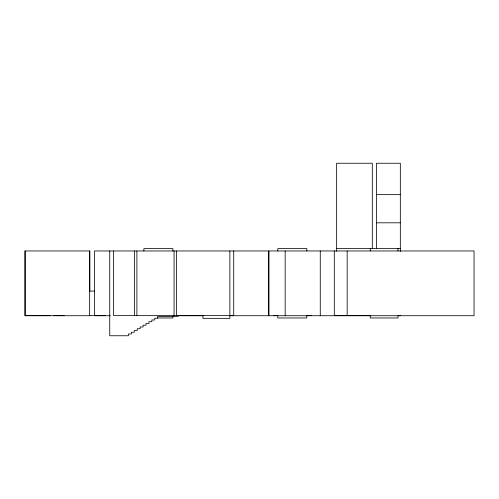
<?xml version="1.0" encoding="UTF-8"?>
<svg xmlns="http://www.w3.org/2000/svg" width="499" height="499" viewBox="0 0 499 499"><rect width="100%" height="100%" fill="white"/><g stroke="black" fill="none" stroke-linecap="round" stroke-linejoin="round"><path stroke-width="0.75" d="M376.402 194.647L400.329 194.647M376.402 222.81L400.329 222.81M336.638 248.621L400.329 248.621M89.652 291.079L94.529 291.079M50.093 315.636L24.95 315.636L24.95 250.96L89.864 250.96L89.864 291.054M53.605 315.636L64.128 315.636M89.652 315.636L95.708 315.636M96.295 315.636L105.651 315.636M233.719 315.636L113.604 315.636L113.604 250.96M273.483 315.636L277.806 315.636L277.806 317.975L306.816 317.975L306.816 315.642L311.495 315.636M334.299 315.636L370.757 315.636M400.329 315.636L398.015 315.636L397.99 317.975L370.264 317.975L370.264 315.642M89.864 315.73L25.162 315.73L25.162 250.96M110.366 315.73L94.542 315.73L94.542 250.96L474.05 250.96L474.05 315.73L229.577 315.73M178.043 315.73L203.174 315.73M178.162 316.46L157.69 316.46L157.69 318.212L154.765 318.212L154.765 319.965L151.846 319.965L151.846 321.718L148.92 321.718L148.92 323.477L145.995 323.477L145.995 325.229L143.07 325.229L143.07 326.982L140.15 326.982L140.15 328.735L137.225 328.735L137.225 330.494L134.3 330.494L134.3 332.247L131.374 332.247L131.374 333.999L128.455 333.999L128.455 335.752L109.743 335.752L109.743 250.96M157.634 317.975L172.897 317.975L172.897 316.422M400.329 251.471L400.329 163.248L376.402 163.248L376.402 248.621M397.99 248.621L397.99 250.96M372.31 248.621L372.31 163.248L336.638 163.248L336.638 251.315M370.264 248.621L370.264 250.96M347.167 250.96L347.167 315.73M334.299 250.96L334.299 315.73M320.264 250.96L320.264 315.73M306.816 250.96L306.816 248.621L277.806 248.621L277.806 250.96M285.178 250.96L285.172 315.73M233.719 250.96L233.719 315.73M229.858 250.96L229.858 318.343L202.956 318.343L202.956 315.243M176.527 250.96L176.527 315.636M174.07 250.96L174.07 315.636M172.897 250.96L172.897 248.621L143.893 248.621L143.893 250.96M136.888 250.96L136.888 315.636M134.431 250.96L134.431 315.636M89.652 250.96L89.652 315.73M268.805 315.73L268.805 250.96L268.799 315.73"/></g></svg>
